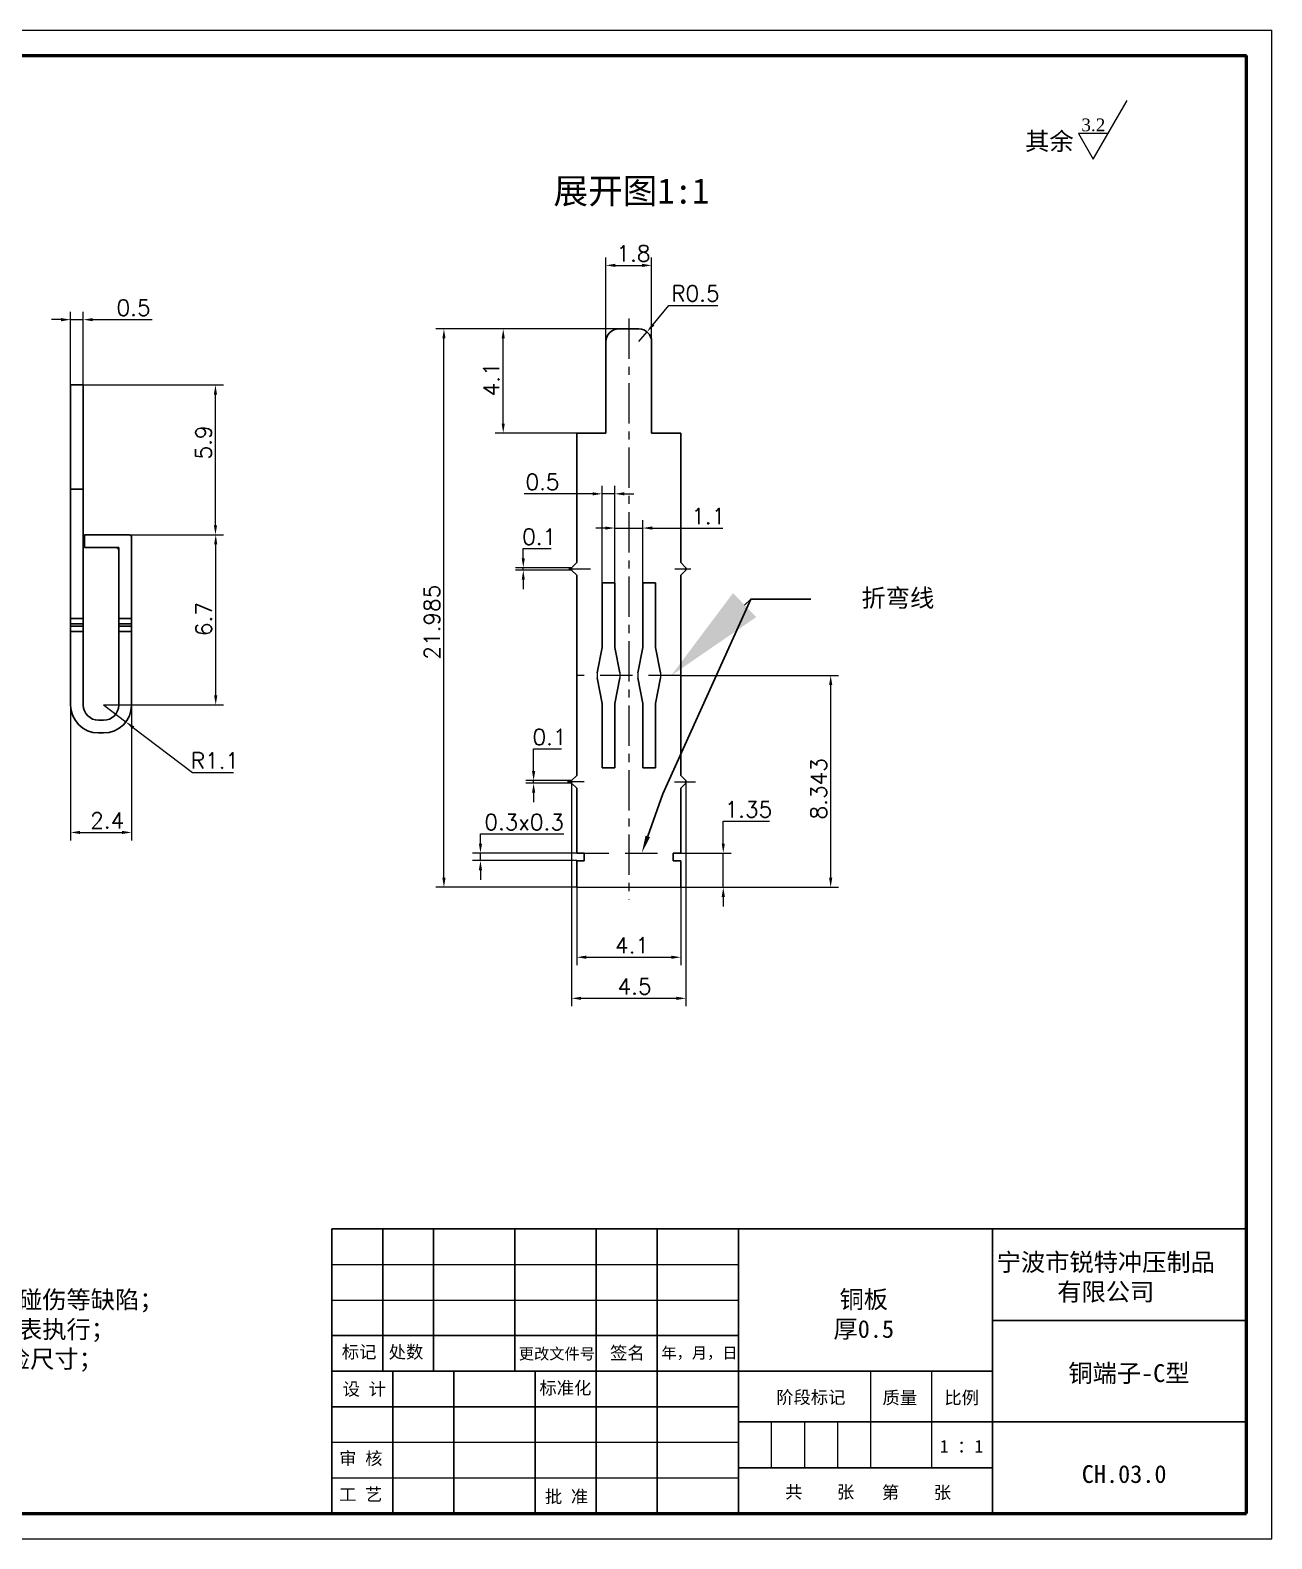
# Model space of a CAD drawing. Header units: millimetres. Extents: x 3086.9 to 3170.9, y 1665.3 to 1724.7.
# Drawn here: x 3122 to 3170.9, y 1665.3 to 1724.7 of the extents above; entities that cross this region are included whole.
import ezdxf
from ezdxf import colors
from ezdxf.entities.mleader import LeaderData, LeaderLine
from ezdxf.math import Vec2, Vec3

# ---------------------------------------------------------------- set-up
doc = ezdxf.new("R2010")
doc.units = ezdxf.units.MM
doc.linetypes.add('CENTER', pattern=[50.8, 31.75, -6.35, 6.35, -6.35])
doc.linetypes.add('DASHED2', pattern=[9.525, 6.35, -3.175])
doc.layers.add('4虚线层', color=6, linetype='DASHED2')
doc.layers.add('6文字层', color=3, linetype='Continuous')
for name, color, linetype, lineweight in [('AM_5', 3, 'Continuous', 25), ('中心线', 1, 'CENTER', 9), ('实线', 7, 'Continuous', 25), ('尺寸标注', 2, 'Continuous', 9), ('尺寸线', 3, 'Continuous', 9), ('引导线', 6, 'Continuous', 9), ('文本', 3, 'Continuous', 15), ('标注线', 7, 'Continuous', 15), ('粗实线', 9, 'Continuous', 50)]:
    doc.layers.add(name, color=color, linetype=linetype, lineweight=lineweight)
doc.styles.add('st', font='txt.shx')
doc.styles.get("Standard").update_dxf_attribs({"font": 'simfang.ttf'})
doc.dimstyles.new('st', dxfattribs={"dimscale": 0.25, "dimtxt": 2.5, "dimasz": 1.5, "dimexe": 1.25, "dimexo": 0, "dimtad": 1, "dimtoh": 1, "dimdec": 3, "dimdsep": 46, "dimtxsty": 'st', "dimcen": 0, "dimclrd": 256, "dimclre": 256, "dimclrt": 3, "dimadec": 3, "dimazin": 2, "dimtfac": 1, "dimtdec": 3, "dimtmove": 0, "dimatfit": 1, "dimfxl": 0, "dimlwd": -1, "dimlwe": -1, "dimarcsym": 0})

# ---------------------------------------------------------------- blocks, each defined once
blk = doc.blocks.new('*D117')
at = {"layer": 'Defpoints', "color": 0, "ltscale": 0.2, "transparency": 16777216}
for p in [(3124.131, 1713.326), (3123.631, 1710.754), (3124.131, 1710.754)]:
    blk.add_point(p, dxfattribs=at)
at = {"layer": '尺寸标注', "ltscale": 0.2, "transparency": 16777216}
for p, q in [((3123.256, 1713.326), (3122.881, 1713.326)), ((3123.631, 1710.754), (3123.631, 1713.638)), ((3123.631, 1713.326), (3124.131, 1713.326)), ((3124.131, 1710.754), (3124.131, 1713.638)), ((3124.506, 1713.326), (3126.839, 1713.326))]:
    blk.add_line(p, q, dxfattribs=at)
for points in [[(3123.256, 1713.388), (3123.256, 1713.263), (3123.631, 1713.326)], [(3124.506, 1713.388), (3124.506, 1713.263), (3124.131, 1713.326)]]:
    blk.add_solid(points, dxfattribs=at)
at = {"layer": '尺寸标注', "color": 3, "ltscale": 0.2, "transparency": 16777216, "insert": (3126.11, 1713.794), "char_height": 0.625, "attachment_point": 5, "style": 'st'}
blk.add_mtext('0.5', dxfattribs=at)
blk = doc.blocks.new('*D118')
at = {"layer": 'Defpoints', "color": 0, "ltscale": 0.2, "transparency": 16777216}
for p in [(3124.131, 1710.754), (3129.334, 1710.754), (3125.931, 1704.854)]:
    blk.add_point(p, dxfattribs=at)
at = {"layer": '尺寸标注', "ltscale": 0.2, "transparency": 16777216}
for p, q in [((3124.131, 1710.754), (3129.646, 1710.754)), ((3129.334, 1705.229), (3129.334, 1710.379)), ((3125.931, 1704.854), (3129.646, 1704.854))]:
    blk.add_line(p, q, dxfattribs=at)
for points in [[(3129.271, 1710.379), (3129.396, 1710.379), (3129.334, 1710.754)], [(3129.271, 1705.229), (3129.396, 1705.229), (3129.334, 1704.854)]]:
    blk.add_solid(points, dxfattribs=at)
at = {"layer": '尺寸标注', "color": 3, "ltscale": 0.2, "transparency": 16777216, "insert": (3128.865, 1708.49), "char_height": 0.625, "attachment_point": 5, "rotation": 90, "style": 'st'}
blk.add_mtext('5.9', dxfattribs=at)
blk = doc.blocks.new('*D119')
at = {"layer": 'Defpoints', "color": 0, "ltscale": 0.2, "transparency": 16777216}
for p in [(3123.631, 1698.154), (3126.031, 1698.154), (3126.031, 1693.136)]:
    blk.add_point(p, dxfattribs=at)
at = {"layer": '尺寸标注', "ltscale": 0.2, "transparency": 16777216}
for p, q in [((3123.631, 1698.154), (3123.631, 1692.824)), ((3126.031, 1698.154), (3126.031, 1692.824)), ((3124.006, 1693.136), (3125.656, 1693.136))]:
    blk.add_line(p, q, dxfattribs=at)
for points in [[(3124.006, 1693.199), (3124.006, 1693.074), (3123.631, 1693.136)], [(3125.656, 1693.199), (3125.656, 1693.074), (3126.031, 1693.136)]]:
    blk.add_solid(points, dxfattribs=at)
at = {"layer": '尺寸标注', "color": 3, "ltscale": 0.2, "transparency": 16777216, "insert": (3125.074, 1693.605), "char_height": 0.625, "attachment_point": 5, "style": 'st'}
blk.add_mtext('2.4', dxfattribs=at)
blk = doc.blocks.new('*D120')
at = {"layer": 'Defpoints', "color": 0, "ltscale": 0.2, "transparency": 16777216}
for p in [(3125.931, 1704.854), (3129.344, 1704.854), (3124.931, 1698.154)]:
    blk.add_point(p, dxfattribs=at)
at = {"layer": '尺寸标注', "ltscale": 0.2, "transparency": 16777216}
for p, q in [((3125.931, 1704.854), (3129.656, 1704.854)), ((3129.344, 1698.529), (3129.344, 1704.479)), ((3124.931, 1698.154), (3129.656, 1698.154))]:
    blk.add_line(p, q, dxfattribs=at)
for points in [[(3129.281, 1704.479), (3129.406, 1704.479), (3129.344, 1704.854)], [(3129.281, 1698.529), (3129.406, 1698.529), (3129.344, 1698.154)]]:
    blk.add_solid(points, dxfattribs=at)
at = {"layer": '尺寸标注', "color": 3, "ltscale": 0.2, "transparency": 16777216, "insert": (3128.875, 1701.536), "char_height": 0.625, "attachment_point": 5, "rotation": 90, "style": 'st'}
blk.add_mtext('6.7', dxfattribs=at)
blk = doc.blocks.new('*D121')
at = {"layer": 'Defpoints', "color": 0, "ltscale": 0.2, "transparency": 16777216}
for p in [(3124.931, 1698.154), (3125.807, 1697.488)]:
    blk.add_point(p, dxfattribs=at)
at = {"layer": '尺寸标注', "ltscale": 0.2, "transparency": 16777216}
for p, q in [((3124.931, 1698.154), (3125.807, 1697.488)), ((3126.105, 1697.261), (3128.428, 1695.496)), ((3128.428, 1695.496), (3130.043, 1695.496))]:
    blk.add_line(p, q, dxfattribs=at)
blk.add_solid([(3126.143, 1697.311), (3126.067, 1697.211), (3125.807, 1697.488)], dxfattribs=at)
at = {"layer": '尺寸标注', "color": 3, "ltscale": 0.2, "transparency": 16777216, "insert": (3129.314, 1695.965), "char_height": 0.625, "attachment_point": 5, "style": 'st'}
blk.add_mtext('R1.1', dxfattribs=at)
blk = doc.blocks.new('*D122')
at = {"layer": 'Defpoints', "color": 0, "ltscale": 0.2, "transparency": 16777216}
for p in [(3147.652, 1699.317), (3153.549, 1699.317), (3147.652, 1690.975)]:
    blk.add_point(p, dxfattribs=at)
at = {"layer": '尺寸标注', "ltscale": 0.2, "transparency": 16777216}
for p, q in [((3147.652, 1699.317), (3153.862, 1699.317)), ((3153.549, 1691.35), (3153.549, 1698.942)), ((3147.652, 1690.975), (3153.862, 1690.975))]:
    blk.add_line(p, q, dxfattribs=at)
for points in [[(3153.487, 1698.942), (3153.612, 1698.942), (3153.549, 1699.317)], [(3153.487, 1691.35), (3153.612, 1691.35), (3153.549, 1690.975)]]:
    blk.add_solid(points, dxfattribs=at)
at = {"layer": '尺寸标注', "color": 3, "ltscale": 0.2, "transparency": 16777216, "insert": (3153.081, 1694.853), "char_height": 0.625, "attachment_point": 5, "rotation": 90, "style": 'st'}
blk.add_mtext('8.343', dxfattribs=at)
blk = doc.blocks.new('*D123')
at = {"layer": 'Defpoints', "color": 0, "ltscale": 0.2, "transparency": 16777216}
for p in [(3147.652, 1692.325), (3149.321, 1692.325), (3147.652, 1690.975)]:
    blk.add_point(p, dxfattribs=at)
at = {"layer": '尺寸标注', "ltscale": 0.2, "transparency": 16777216}
for p, q in [((3149.321, 1692.7), (3149.321, 1693.575)), ((3149.321, 1693.575), (3151.144, 1693.575)), ((3147.652, 1692.325), (3149.634, 1692.325)), ((3149.321, 1690.975), (3149.321, 1692.325)), ((3147.652, 1690.975), (3149.634, 1690.975)), ((3149.321, 1690.6), (3149.321, 1690.225))]:
    blk.add_line(p, q, dxfattribs=at)
for points in [[(3149.259, 1692.7), (3149.384, 1692.7), (3149.321, 1692.325)], [(3149.259, 1690.6), (3149.384, 1690.6), (3149.321, 1690.975)]]:
    blk.add_solid(points, dxfattribs=at)
at = {"layer": '尺寸标注', "color": 3, "ltscale": 0.2, "transparency": 16777216, "insert": (3150.311, 1694.043), "char_height": 0.625, "attachment_point": 5, "style": 'st'}
blk.add_mtext('1.35', dxfattribs=at)
blk = doc.blocks.new('*D124')
at = {"layer": 'Defpoints', "color": 0, "ltscale": 0.2, "transparency": 16777216}
for p in [(3141.856, 1695.075), (3143.352, 1695.175), (3143.352, 1695.075)]:
    blk.add_point(p, dxfattribs=at)
at = {"layer": '尺寸标注', "ltscale": 0.2, "transparency": 16777216}
for p, q in [((3141.856, 1695.55), (3141.856, 1696.425)), ((3141.856, 1696.425), (3142.95, 1696.425)), ((3143.352, 1695.175), (3141.544, 1695.175)), ((3143.352, 1695.075), (3141.544, 1695.075)), ((3141.856, 1695.075), (3141.856, 1695.175)), ((3141.856, 1694.7), (3141.856, 1694.325))]:
    blk.add_line(p, q, dxfattribs=at)
for points in [[(3141.794, 1695.55), (3141.919, 1695.55), (3141.856, 1695.175)], [(3141.794, 1694.7), (3141.919, 1694.7), (3141.856, 1695.075)]]:
    blk.add_solid(points, dxfattribs=at)
at = {"layer": '尺寸标注', "color": 3, "ltscale": 0.2, "transparency": 16777216, "insert": (3142.481, 1696.893), "char_height": 0.625, "attachment_point": 5, "style": 'st'}
blk.add_mtext('0.1', dxfattribs=at)
blk = doc.blocks.new('*D125')
at = {"layer": 'Defpoints', "color": 0, "ltscale": 0.2, "transparency": 16777216}
for p in [(3143.352, 1695.075), (3147.852, 1695.075), (3147.852, 1686.605)]:
    blk.add_point(p, dxfattribs=at)
at = {"layer": '尺寸标注', "ltscale": 0.2, "transparency": 16777216}
for p, q in [((3143.352, 1695.075), (3143.352, 1686.292)), ((3147.852, 1695.075), (3147.852, 1686.292)), ((3143.727, 1686.605), (3147.477, 1686.605))]:
    blk.add_line(p, q, dxfattribs=at)
for points in [[(3143.727, 1686.667), (3143.727, 1686.542), (3143.352, 1686.605)], [(3147.477, 1686.667), (3147.477, 1686.542), (3147.852, 1686.605)]]:
    blk.add_solid(points, dxfattribs=at)
at = {"layer": '尺寸标注', "color": 3, "ltscale": 0.2, "transparency": 16777216, "insert": (3145.832, 1687.074), "char_height": 0.625, "attachment_point": 5, "style": 'st'}
blk.add_mtext('4.5', dxfattribs=at)
blk = doc.blocks.new('*D126')
at = {"layer": 'Defpoints', "color": 0, "ltscale": 0.2, "transparency": 16777216}
for p in [(3143.552, 1690.975), (3147.652, 1690.975), (3147.652, 1688.222)]:
    blk.add_point(p, dxfattribs=at)
at = {"layer": '尺寸标注', "ltscale": 0.2, "transparency": 16777216}
for p, q in [((3143.552, 1690.975), (3143.552, 1687.91)), ((3147.652, 1690.975), (3147.652, 1687.91)), ((3143.927, 1688.222), (3147.277, 1688.222))]:
    blk.add_line(p, q, dxfattribs=at)
for points in [[(3143.927, 1688.285), (3143.927, 1688.16), (3143.552, 1688.222)], [(3147.277, 1688.285), (3147.277, 1688.16), (3147.652, 1688.222)]]:
    blk.add_solid(points, dxfattribs=at)
at = {"layer": '尺寸标注', "color": 3, "ltscale": 0.2, "transparency": 16777216, "insert": (3145.731, 1688.691), "char_height": 0.625, "attachment_point": 5, "style": 'st'}
blk.add_mtext('4.1', dxfattribs=at)
blk = doc.blocks.new('*D127')
at = {"layer": 'Defpoints', "color": 0, "ltscale": 0.2, "transparency": 16777216}
for p in [(3138.326, 1712.96), (3145.202, 1712.96), (3143.552, 1690.975)]:
    blk.add_point(p, dxfattribs=at)
at = {"layer": '尺寸标注', "ltscale": 0.2, "transparency": 16777216}
for p, q in [((3145.202, 1712.96), (3138.014, 1712.96)), ((3138.326, 1691.35), (3138.326, 1712.585)), ((3143.552, 1690.975), (3138.014, 1690.975))]:
    blk.add_line(p, q, dxfattribs=at)
for points in [[(3138.264, 1712.585), (3138.389, 1712.585), (3138.326, 1712.96)], [(3138.264, 1691.35), (3138.389, 1691.35), (3138.326, 1690.975)]]:
    blk.add_solid(points, dxfattribs=at)
at = {"layer": '尺寸标注', "color": 3, "ltscale": 0.2, "transparency": 16777216, "insert": (3137.858, 1701.415), "char_height": 0.625, "attachment_point": 5, "rotation": 90, "style": 'st'}
blk.add_mtext('21.985', dxfattribs=at)
blk = doc.blocks.new('*D128')
at = {"layer": 'Defpoints', "color": 0, "ltscale": 0.2, "transparency": 16777216}
for p in [(3140.66, 1712.96), (3145.202, 1712.96), (3143.552, 1708.86)]:
    blk.add_point(p, dxfattribs=at)
at = {"layer": '尺寸标注', "ltscale": 0.2, "transparency": 16777216}
for p, q in [((3145.202, 1712.96), (3140.348, 1712.96)), ((3140.66, 1709.235), (3140.66, 1712.585)), ((3143.552, 1708.86), (3140.348, 1708.86))]:
    blk.add_line(p, q, dxfattribs=at)
for points in [[(3140.598, 1712.585), (3140.723, 1712.585), (3140.66, 1712.96)], [(3140.598, 1709.235), (3140.723, 1709.235), (3140.66, 1708.86)]]:
    blk.add_solid(points, dxfattribs=at)
at = {"layer": '尺寸标注', "color": 3, "ltscale": 0.2, "transparency": 16777216, "insert": (3140.192, 1710.974), "char_height": 0.625, "attachment_point": 5, "rotation": 90, "style": 'st'}
blk.add_mtext('4.1', dxfattribs=at)
blk = doc.blocks.new('*D129')
at = {"layer": 'Defpoints', "color": 0, "ltscale": 0.2, "transparency": 16777216}
for p in [(3146.502, 1715.463), (3144.702, 1712.46), (3146.502, 1712.46)]:
    blk.add_point(p, dxfattribs=at)
at = {"layer": '尺寸标注', "ltscale": 0.2, "transparency": 16777216}
for p, q in [((3144.702, 1712.46), (3144.702, 1715.776)), ((3146.502, 1712.46), (3146.502, 1715.776)), ((3145.077, 1715.463), (3146.127, 1715.463))]:
    blk.add_line(p, q, dxfattribs=at)
for points in [[(3145.077, 1715.526), (3145.077, 1715.401), (3144.702, 1715.463)], [(3146.127, 1715.526), (3146.127, 1715.401), (3146.502, 1715.463)]]:
    blk.add_solid(points, dxfattribs=at)
at = {"layer": '尺寸标注', "color": 3, "ltscale": 0.2, "transparency": 16777216, "insert": (3145.785, 1715.932), "char_height": 0.625, "attachment_point": 5, "style": 'st'}
blk.add_mtext('1.8', dxfattribs=at)
blk = doc.blocks.new('*D130')
at = {"layer": 'Defpoints', "color": 0, "ltscale": 0.2, "transparency": 16777216}
for p in [(3146.321, 1712.845), (3146.002, 1712.46)]:
    blk.add_point(p, dxfattribs=at)
at = {"layer": '尺寸标注', "ltscale": 0.2, "transparency": 16777216}
for p, q in [((3146.56, 1713.134), (3147.185, 1713.888)), ((3147.185, 1713.888), (3149.112, 1713.888)), ((3146.002, 1712.46), (3146.321, 1712.845))]:
    blk.add_line(p, q, dxfattribs=at)
blk.add_solid([(3146.512, 1713.173), (3146.609, 1713.094), (3146.321, 1712.845)], dxfattribs=at)
at = {"layer": '尺寸标注', "color": 3, "ltscale": 0.2, "transparency": 16777216, "insert": (3148.227, 1714.357), "char_height": 0.625, "attachment_point": 5, "style": 'st'}
blk.add_mtext('R0.5', dxfattribs=at)
blk = doc.blocks.new('*D132')
at = {"layer": 'Defpoints', "color": 0, "ltscale": 0.2, "transparency": 16777216}
for p in [(3141.45, 1703.46), (3143.352, 1703.56), (3143.352, 1703.46)]:
    blk.add_point(p, dxfattribs=at)
at = {"layer": '尺寸标注', "ltscale": 0.2, "transparency": 16777216}
for p, q in [((3141.45, 1703.935), (3141.45, 1704.31)), ((3141.45, 1704.31), (3142.544, 1704.31)), ((3143.352, 1703.56), (3141.137, 1703.56)), ((3143.352, 1703.46), (3141.137, 1703.46)), ((3141.45, 1703.46), (3141.45, 1703.56)), ((3141.45, 1703.085), (3141.45, 1702.71))]:
    blk.add_line(p, q, dxfattribs=at)
for points in [[(3141.387, 1703.935), (3141.512, 1703.935), (3141.45, 1703.56)], [(3141.387, 1703.085), (3141.512, 1703.085), (3141.45, 1703.46)]]:
    blk.add_solid(points, dxfattribs=at)
at = {"layer": '尺寸标注', "color": 3, "ltscale": 0.2, "transparency": 16777216, "insert": (3142.075, 1704.778), "char_height": 0.625, "attachment_point": 5, "style": 'st'}
blk.add_mtext('0.1', dxfattribs=at)
blk = doc.blocks.new('*D133')
at = {"layer": 'Defpoints', "color": 0, "ltscale": 0.2, "transparency": 16777216}
for p in [(3139.764, 1692.325), (3143.552, 1692.325), (3143.552, 1692.025)]:
    blk.add_point(p, dxfattribs=at)
at = {"layer": '尺寸标注', "ltscale": 0.2, "transparency": 16777216}
for p, q in [((3139.764, 1692.7), (3139.764, 1693.075)), ((3139.764, 1693.075), (3143.045, 1693.075)), ((3143.552, 1692.325), (3139.452, 1692.325)), ((3139.764, 1692.025), (3139.764, 1692.325)), ((3143.552, 1692.025), (3139.452, 1692.025)), ((3139.764, 1691.65), (3139.764, 1691.275))]:
    blk.add_line(p, q, dxfattribs=at)
for points in [[(3139.702, 1692.7), (3139.827, 1692.7), (3139.764, 1692.325)], [(3139.702, 1691.65), (3139.827, 1691.65), (3139.764, 1692.025)]]:
    blk.add_solid(points, dxfattribs=at)
at = {"layer": '尺寸标注', "color": 3, "ltscale": 0.2, "transparency": 16777216, "insert": (3141.483, 1693.543), "char_height": 0.625, "attachment_point": 5, "style": 'st'}
blk.add_mtext('0.3x0.3', dxfattribs=at)
blk = doc.blocks.new('*D134')
at = {"layer": 'Defpoints', "color": 0, "ltscale": 0.2, "transparency": 16777216}
for p in [(3144.552, 1706.468), (3144.552, 1702.96), (3145.052, 1702.96)]:
    blk.add_point(p, dxfattribs=at)
at = {"layer": '尺寸标注', "ltscale": 0.2, "transparency": 16777216}
for p, q in [((3144.552, 1702.96), (3144.552, 1706.781)), ((3145.052, 1702.96), (3145.052, 1706.781)), ((3144.177, 1706.468), (3141.478, 1706.468)), ((3145.052, 1706.468), (3144.552, 1706.468)), ((3145.427, 1706.468), (3145.802, 1706.468))]:
    blk.add_line(p, q, dxfattribs=at)
for points in [[(3144.177, 1706.531), (3144.177, 1706.406), (3144.552, 1706.468)], [(3145.427, 1706.531), (3145.427, 1706.406), (3145.052, 1706.468)]]:
    blk.add_solid(points, dxfattribs=at)
at = {"layer": '尺寸标注', "color": 3, "ltscale": 0.2, "transparency": 16777216, "insert": (3142.207, 1706.937), "char_height": 0.625, "attachment_point": 5, "style": 'st'}
blk.add_mtext('0.5', dxfattribs=at)
blk = doc.blocks.new('*D135')
at = {"layer": 'Defpoints', "color": 0, "ltscale": 0.2, "transparency": 16777216}
for p in [(3146.152, 1705.121), (3145.052, 1702.96), (3146.152, 1702.96)]:
    blk.add_point(p, dxfattribs=at)
at = {"layer": '尺寸标注', "ltscale": 0.2, "transparency": 16777216}
for p, q in [((3145.052, 1702.96), (3145.052, 1705.433)), ((3146.152, 1702.96), (3146.152, 1705.433)), ((3144.677, 1705.121), (3144.302, 1705.121)), ((3145.052, 1705.121), (3146.152, 1705.121)), ((3146.527, 1705.121), (3149.305, 1705.121))]:
    blk.add_line(p, q, dxfattribs=at)
for points in [[(3144.677, 1705.183), (3144.677, 1705.058), (3145.052, 1705.121)], [(3146.527, 1705.183), (3146.527, 1705.058), (3146.152, 1705.121)]]:
    blk.add_solid(points, dxfattribs=at)
at = {"layer": '尺寸标注', "color": 3, "ltscale": 0.2, "transparency": 16777216, "insert": (3148.732, 1705.589), "char_height": 0.625, "attachment_point": 5, "style": 'st'}
blk.add_mtext('1.1', dxfattribs=at)
blk = doc.blocks.new('*S136')
at = {"layer": 'AM_5', "color": 3, "ltscale": 0.2}
for p, q in [((3150.403, 1702.319), (3146.945, 1694.658)), ((3152.41, 1702.319), (3150.403, 1702.319)), ((3146.945, 1694.658), (3146.35, 1692.984))]:
    blk.add_line(p, q, dxfattribs=at)
at = {"layer": 'AM_5', "color": 3, "linetype": 'Continuous', "ltscale": 0.2}
blk.add_trace([(3146.263, 1693.015), (3146.437, 1692.953), (3146.115, 1692.325)], dxfattribs=at)

msp = doc.modelspace()

# ---------------------------------------------------------------- linework, layer by layer
at = {"color": 7, "linetype": 'Continuous', "lineweight": 25}
for p, q in [((3146.0022, 1712.9597), (3145.2022, 1712.9597)), ((3144.7022, 1708.8597), (3144.7022, 1712.4597)), ((3146.5022, 1712.4597), (3146.5022, 1708.8597)), ((3123.6308, 1710.7537), (3124.1308, 1710.7537)), ((3123.6308, 1710.7537), (3123.6308, 1706.6537)), ((3124.1308, 1706.6537), (3124.1308, 1710.7537)), ((3143.5522, 1708.8597), (3144.7022, 1708.8597)), ((3143.5522, 1707.0597), (3143.5522, 1708.8597)), ((3146.5022, 1708.8597), (3147.6522, 1708.8597)), ((3147.6522, 1707.0597), (3147.6522, 1708.8597)), ((3124.1308, 1706.6537), (3123.6308, 1706.6537)), ((3123.6308, 1706.6537), (3123.6308, 1701.5537)), ((3124.1308, 1701.5537), (3124.1308, 1706.6537)), ((3143.5522, 1706.9597), (3143.5522, 1707.0597)), ((3143.5522, 1703.7597), (3143.5522, 1706.9597)), ((3147.6522, 1707.0597), (3147.6522, 1706.9597)), ((3147.6522, 1703.7597), (3147.6522, 1706.9597)), ((3124.1808, 1704.8537), (3124.1808, 1704.3537)), ((3125.9308, 1704.8537), (3124.1808, 1704.8537)), ((3124.1808, 1704.3537), (3125.5308, 1704.3537)), ((3125.5308, 1704.3537), (3125.5308, 1701.5537)), ((3126.0308, 1701.5537), (3126.0308, 1704.7537)), ((3143.5522, 1703.7597), (3143.3522, 1703.5597)), ((3147.8522, 1703.5597), (3147.6522, 1703.7597)), ((3143.3522, 1703.5597), (3143.3522, 1703.4597)), ((3143.3522, 1703.4597), (3143.5522, 1703.2597)), ((3143.5522, 1700.3597), (3143.5522, 1703.2597)), ((3147.6522, 1703.2597), (3147.8522, 1703.4597)), ((3147.6522, 1700.3597), (3147.6522, 1703.2597)), ((3147.8522, 1703.5597), (3147.8522, 1703.4597)), ((3145.0522, 1702.9597), (3144.5522, 1702.9597)), ((3144.5522, 1702.9597), (3144.5522, 1700.4172)), ((3145.0522, 1700.4172), (3145.0522, 1702.9597)), ((3146.6522, 1702.9597), (3146.1522, 1702.9597)), ((3146.1522, 1702.9597), (3146.1522, 1700.4172)), ((3146.6522, 1700.4172), (3146.6522, 1702.9597)), ((3123.6308, 1701.5537), (3124.1308, 1701.5537)), ((3123.6308, 1701.3537), (3123.6308, 1701.5537)), ((3124.1308, 1701.3537), (3123.6308, 1701.3537)), ((3123.6308, 1701.2537), (3123.6308, 1701.3537)), ((3123.6308, 1701.0537), (3123.6308, 1701.2537)), ((3123.6308, 1701.2537), (3124.1308, 1701.2537)), ((3124.1308, 1701.5537), (3124.1308, 1701.3537)), ((3124.1308, 1701.3537), (3124.1308, 1701.2537)), ((3124.1308, 1701.2537), (3124.1308, 1701.0537)), ((3125.5308, 1701.5537), (3126.0308, 1701.5537)), ((3125.5308, 1701.3537), (3125.5308, 1701.5537)), ((3126.0308, 1701.3537), (3125.5308, 1701.3537)), ((3125.5308, 1701.3037), (3125.5308, 1701.3537)), ((3125.5308, 1701.2537), (3125.5308, 1701.3037)), ((3125.5308, 1701.0537), (3125.5308, 1701.2537)), ((3125.5308, 1701.2537), (3126.0308, 1701.2537)), ((3126.0308, 1701.5537), (3126.0308, 1701.3537)), ((3126.0308, 1701.3537), (3126.0308, 1701.2537)), ((3126.0308, 1701.2537), (3126.0308, 1701.0537)), ((3124.1308, 1701.0537), (3123.6308, 1701.0537)), ((3123.6308, 1701.0537), (3123.6308, 1698.1537)), ((3124.1308, 1698.1537), (3124.1308, 1701.0537)), ((3126.0308, 1701.0537), (3125.5308, 1701.0537)), ((3125.5308, 1701.0537), (3125.5308, 1698.1537)), ((3126.0308, 1698.1537), (3126.0308, 1701.0537)), ((3143.5522, 1695.3747), (3143.5522, 1700.3597)), ((3144.5522, 1700.4172), (3144.3522, 1699.4172)), ((3145.2522, 1699.4172), (3145.0522, 1700.4172)), ((3146.1522, 1700.4172), (3145.9522, 1699.4172)), ((3146.8522, 1699.4172), (3146.6522, 1700.4172)), ((3147.6522, 1700.3597), (3147.6522, 1699.2597)), ((3144.5522, 1698.2172), (3144.3522, 1699.2172)), ((3145.2522, 1699.2172), (3145.0522, 1698.2172)), ((3146.1522, 1698.2172), (3145.9522, 1699.2172)), ((3146.8522, 1699.2172), (3146.6522, 1698.2172)), ((3147.6522, 1695.3747), (3147.6522, 1699.4172)), ((3144.5522, 1695.6747), (3144.5522, 1698.2172)), ((3145.0522, 1698.2172), (3145.0522, 1695.6747)), ((3146.1522, 1695.6747), (3146.1522, 1698.2172)), ((3146.6522, 1698.2172), (3146.6522, 1695.6747)), ((3124.9308, 1697.5537), (3124.7308, 1697.5537)), ((3124.7308, 1697.0537), (3124.9308, 1697.0537)), ((3143.3522, 1695.1747), (3143.5522, 1695.3747)), ((3145.0522, 1695.6747), (3144.5522, 1695.6747)), ((3146.6522, 1695.6747), (3146.1522, 1695.6747)), ((3147.6522, 1695.3747), (3147.8522, 1695.1747)), ((3143.3522, 1695.0747), (3143.3522, 1695.1747)), ((3143.5522, 1694.8747), (3143.3522, 1695.0747)), ((3143.5522, 1694.8747), (3143.5522, 1692.3247)), ((3147.8522, 1695.0747), (3147.6522, 1694.8747)), ((3147.6522, 1694.8747), (3147.6522, 1692.3247)), ((3147.8522, 1695.0747), (3147.8522, 1695.1747)), ((3143.5522, 1692.0247), (3143.5522, 1690.9747)), ((3147.6522, 1692.0247), (3147.6522, 1690.9747)), ((3143.5522, 1691.5172), (3143.5522, 1691.4172)), ((3147.6522, 1691.4172), (3147.6522, 1691.5172))]:
    msp.add_line(p, q, dxfattribs=at)
for centre, radius, start, end in [((3145.2022, 1712.4597), 0.5, 90, 180), ((3146.0022, 1712.4597), 0.5, 0, 90), ((3125.9308, 1704.7537), 0.1, 0, 90), ((3125.4308, 1704.2537), 0.1, 0, 90), ((3124.7308, 1698.1537), 1.1, 180, 270), ((3124.7308, 1698.1537), 0.6, 180, 270), ((3124.9308, 1698.1537), 0.6, 270, 0), ((3124.9308, 1698.1537), 1.1, 270, 0)]:
    msp.add_arc(centre, radius, start, end, dxfattribs=at)
at = {"layer": '4虚线层', "lineweight": 15, "ltscale": 0.2}
for p, q in [((3147.6522, 1699.3172), (3143.5522, 1699.3172)), ((3143.5522, 1692.3247), (3147.6522, 1692.3247))]:
    msp.add_line(p, q, dxfattribs=at)
at = {"layer": '中心线', "ltscale": 0.05}
msp.add_line((3145.6022, 1713.3706), (3145.6022, 1690.4997), dxfattribs=at)
at = {"layer": '中心线', "ltscale": 0.2}
for p, q in [((3143.2431, 1703.5097), (3144.0923, 1703.5097)), ((3147.4213, 1703.5097), (3148.049, 1703.5097)), ((3143.8472, 1695.1247), (3143.1902, 1695.1247)), ((3147.4052, 1695.1247), (3148.2224, 1695.1247))]:
    msp.add_line(p, q, dxfattribs=at)
at = {"layer": '实线'}
for p, q in [((3169.9125, 1677.5236), (3169.9125, 1694.3236)), ((3133.9125, 1677.5236), (3169.9125, 1677.5236)), ((3133.9162, 1677.5236), (3133.9162, 1666.3236)), ((3135.9162, 1677.5236), (3135.9162, 1671.9236)), ((3137.9162, 1677.5236), (3137.9162, 1671.9236)), ((3141.1162, 1677.5236), (3141.1162, 1671.9236)), ((3144.3162, 1677.5236), (3144.3162, 1666.3236)), ((3146.7162, 1677.5236), (3146.7162, 1666.3236)), ((3149.9162, 1677.5236), (3149.9162, 1666.3236)), ((3159.9125, 1677.5236), (3159.9125, 1666.3236)), ((3169.9125, 1666.3236), (3169.9125, 1677.5236)), ((3169.9125, 1666.3236), (3169.9125, 1677.5236)), ((3169.9125, 1666.3236), (3169.9125, 1677.5236)), ((3169.9125, 1666.3236), (3169.9125, 1677.5236)), ((3159.9125, 1673.9236), (3169.9125, 1673.9236)), ((3133.9125, 1673.3236), (3149.9162, 1673.3236)), ((3133.9125, 1671.9236), (3149.9162, 1671.9236)), ((3136.3162, 1671.9236), (3136.3162, 1666.3236)), ((3138.7162, 1671.9236), (3138.7162, 1666.3236)), ((3141.9162, 1671.9236), (3141.9162, 1666.3236)), ((3149.9162, 1671.9236), (3159.9125, 1671.9236)), ((3133.9125, 1670.5236), (3149.9162, 1670.5236)), ((3149.9162, 1669.9236), (3169.9125, 1669.9236)), ((3149.9162, 1668.1236), (3159.9125, 1668.1236)), ((3133.9125, 1666.3236), (3169.9125, 1666.3236))]:
    msp.add_line(p, q, dxfattribs=at)
at = {"layer": '实线', "ltscale": 0.2}
for p, q in [((3143.5522, 1692.3247), (3143.8522, 1692.3247)), ((3143.8522, 1692.3247), (3143.8522, 1692.0247)), ((3147.6522, 1692.3247), (3147.3522, 1692.3247)), ((3147.3522, 1692.3247), (3147.3522, 1692.0247)), ((3143.8522, 1692.0247), (3143.5522, 1692.0247)), ((3147.3522, 1692.0247), (3147.6522, 1692.0247))]:
    msp.add_line(p, q, dxfattribs=at)
at = {"layer": '引导线'}
for p, q in [((3086.9125, 1724.7236), (3170.9125, 1724.7236)), ((3128.9125, 1724.7236), (3170.9125, 1724.7236)), ((3128.9125, 1724.7236), (3170.9125, 1724.7236)), ((3170.9125, 1665.3236), (3170.9125, 1724.7236)), ((3133.9125, 1676.1236), (3149.9162, 1676.1236)), ((3133.9125, 1674.7236), (3149.9162, 1674.7236)), ((3133.9125, 1669.1236), (3149.9162, 1669.1236)), ((3133.9125, 1667.7236), (3149.9162, 1667.7236)), ((3086.9125, 1665.3236), (3170.9125, 1665.3236))]:
    msp.add_line(p, q, dxfattribs=at)
at = {"layer": '文本'}
for p, q in [((3163.8849, 1719.6485), (3165.2151, 1721.9525)), ((3164.4668, 1720.6565), (3163.3029, 1720.6565)), ((3163.3029, 1720.6565), (3163.8849, 1719.6485))]:
    msp.add_line(p, q, dxfattribs=at)
at = {"layer": '文本', "ltscale": 0.2}
for p, q in [((3155.1125, 1671.9236), (3155.1125, 1668.1236)), ((3157.5125, 1671.9236), (3157.5125, 1668.1236)), ((3151.2125, 1669.9236), (3151.2125, 1668.1236)), ((3152.5125, 1669.9236), (3152.5125, 1668.1236)), ((3153.8125, 1669.9236), (3153.8125, 1668.1236))]:
    msp.add_line(p, q, dxfattribs=at)
at = {"layer": '标注线', "lineweight": 15}
for p, q in [((3144.3522, 1699.4172), (3144.3522, 1699.2172)), ((3145.2522, 1699.4172), (3145.2522, 1699.2172)), ((3145.9522, 1699.4172), (3145.9522, 1699.2172)), ((3146.8522, 1699.4172), (3146.8522, 1699.2172)), ((3147.6522, 1690.9747), (3143.5522, 1690.9747))]:
    msp.add_line(p, q, dxfattribs=at)
at = {"layer": '粗实线'}
for p, q in [((3091.9125, 1723.7236), (3169.9125, 1723.7236)), ((3169.9125, 1666.3236), (3169.9125, 1723.7236)), ((3091.9125, 1666.3236), (3169.9125, 1666.3236))]:
    msp.add_line(p, q, dxfattribs=at)

# ---------------------------------------------------------------- block references
at = {"layer": 'AM_5', "ltscale": 0.2}
msp.add_blockref('*S136', (0, 0), dxfattribs=at)

# ---------------------------------------------------------------- texts
at = {"layer": '6文字层', "lineweight": 15, "insert": (3142.6355, 1718.8936), "char_height": 1, "width": 20.584632, "attachment_point": 1}
msp.add_mtext('{\\fSimSun|b0|i0|c134|p2;\\C7;展开图1:1}', dxfattribs=at)
at = {"layer": '实线', "char_height": 0.7, "attachment_point": 5}
for s, insert, width in [('宁波市锐特冲压制品\\P有限公司', (3164.3768, 1675.5952), 12.63596), ('铜板\\P厚0.5', (3154.851, 1674.1321), 7.8742), ('  铜端子-C型', (3164.8125, 1671.8081), 12.63596), ('CH.03.0', (3165.1001, 1667.8686), 9.2005)]:
    msp.add_mtext(s, dxfattribs=dict(at, insert=insert, width=width))
at = {"layer": '文本'}
for s, insert, char_height, width, attachment_point in [('{\\fTimes New Roman|b0|i0|c0|p18;3.2}', (3163.4147, 1721.2454), 0.5, 2.92, 1), ('其余', (3162.1586, 1719.9215), 0.7, 12.63596, 8), ('{\\fSimSun|b0|i0|c134|p2;\\H0.875x;技术要求\\P1.表面无毛刺，碰伤等缺陷；\\P2.未注公差按下表执行；\\P3.加*尺寸为必检尺寸；\\H3.5714x;\\P\\Ftxt|c134;\\H0.3x;      }', (3114.8804, 1676.2556), 0.8, 64.017479, 1)]:
    msp.add_mtext(s, dxfattribs=dict(at, insert=insert, char_height=char_height, width=width, attachment_point=attachment_point))
at = {"layer": '文本', "ltscale": 0.2, "attachment_point": 5}
for s, insert, char_height, width in [('标记', (3134.9893, 1672.6554), 0.5, 2.90232), ('处数', (3136.8333, 1672.651), 0.5, 2.90232), ('更改文件号', (3142.7727, 1672.5848), 0.44, 6.437633), ('签名', (3145.5457, 1672.6167), 0.5, 2.90232), ('年，月，日', (3148.3842, 1672.6124), 0.44, 2.90232), ('设 计', (3135.1938, 1671.1916), 0.5, 2.90232), ('标准化', (3143.1067, 1671.2371), 0.5, 2.90232), ('阶段标记', (3152.7679, 1670.8662), 0.5, 2.90232), ('质量', (3156.2704, 1670.8545), 0.5, 2.90232), ('比例', (3158.7046, 1670.8545), 0.5, 2.90232), ('1 ：1', (3158.7019, 1668.9674), 0.5, 2.90232), ('审 核', (3135.0572, 1668.4635), 0.5, 2.90232), ('工 艺', (3135.0492, 1667.054), 0.5, 2.90232), ('共    张', (3153.1139, 1667.1397), 0.5, 2.90232), ('第    张', (3156.9272, 1667.1217), 0.5, 2.90232), ('批 准', (3143.1522, 1666.9607), 0.5, 2.90232)]:
    msp.add_mtext(s, dxfattribs=dict(at, insert=insert, char_height=char_height, width=width))

# ---------------------------------------------------------------- dimensions: what is measured, and where the dimension line sits
at = {"layer": '尺寸标注', "ltscale": 0.2}
for base, p1, p2, picture, middle in [((3146.5022, 1715.4633), (3144.7022, 1712.4597), (3146.5022, 1712.4597), '*D129', (3145.7848, 1715.4633)), ((3124.1308, 1713.3257), (3123.6308, 1710.7537), (3124.1308, 1710.7537), '*D117', (3126.11, 1713.3257)), ((3144.5522, 1706.4682), (3145.0522, 1702.9597), (3144.5522, 1702.9597), '*D134', (3142.2069, 1706.4682)), ((3146.1522, 1705.1206), (3145.0522, 1702.9597), (3146.1522, 1702.9597), '*D135', (3148.7319, 1705.1206)), ((3126.0308, 1693.136), (3123.6308, 1698.1537), (3126.0308, 1698.1537), '*D119', (3125.0736, 1693.136)), ((3147.8522, 1686.6049), (3143.3522, 1695.0747), (3147.8522, 1695.0747), '*D125', (3145.8325, 1686.6049)), ((3147.6522, 1688.222), (3143.5522, 1690.9747), (3147.6522, 1690.9747), '*D126', (3145.7313, 1688.222))]:
    dim = msp.add_linear_dim(base=base, p1=p1, p2=p2, dimstyle='st', dxfattribs=at)
    dim.commit()
    dim.dimension.update_dxf_attribs({"geometry": picture, "text_midpoint": middle, "dimtype": 160})
for center, mpoint, picture, middle in [((3146.0022, 1712.4597), (3146.3212, 1712.8448), '*D130', (3148.227, 1713.8879)), ((3124.9308, 1698.1537), (3125.8066, 1697.4881), '*D121', (3129.3137, 1695.4958))]:
    dim = msp.add_radius_dim(center=center, mpoint=mpoint, dimstyle='st', dxfattribs=at)
    dim.commit()
    dim.dimension.update_dxf_attribs({"geometry": picture, "text_midpoint": middle, "dimtype": 164})
for base, p1, p2, picture, middle in [((3138.3265, 1712.9597), (3143.5522, 1690.9747), (3145.2022, 1712.9597), '*D127', (3138.3265, 1701.4147)), ((3140.6604, 1712.9597), (3143.5522, 1708.8597), (3145.2022, 1712.9597), '*D128', (3140.6604, 1710.9744)), ((3129.3337, 1710.7537), (3125.9308, 1704.8537), (3124.1308, 1710.7537), '*D118', (3129.3337, 1708.4902)), ((3129.3437, 1704.8537), (3124.9308, 1698.1537), (3125.9308, 1704.8537), '*D120', (3129.3437, 1701.5361)), ((3141.45, 1703.4597), (3143.3522, 1703.5597), (3143.3522, 1703.4597), '*D132', (3142.075, 1704.3097)), ((3153.5494025889, 1699.3172488477), (3147.652196433, 1690.9747488477), (3147.652196433, 1699.3172488477), '*D122', (3153.5494025889, 1694.8525474955)), ((3141.8561, 1695.0747), (3143.3522, 1695.1747), (3143.3522, 1695.0747), '*D124', (3142.4811, 1696.4247)), ((3149.321, 1692.3247), (3147.6522, 1690.9747), (3147.6522, 1692.3247), '*D123', (3150.3106, 1693.5747))]:
    dim = msp.add_linear_dim(base=base, p1=p1, p2=p2, angle=90, dimstyle='st', dxfattribs=at)
    dim.commit()
    dim.dimension.update_dxf_attribs({"geometry": picture, "text_midpoint": middle, "dimtype": 160})
dim = msp.add_linear_dim(base=(3139.7642, 1692.3247), p1=(3143.5522, 1692.0247), p2=(3143.5522, 1692.3247), angle=90, text='<>x0.3', dimstyle='st', dxfattribs=at)
dim.commit()
dim.dimension.update_dxf_attribs({"geometry": '*D133', "text_midpoint": (3141.4829, 1693.0747), "dimtype": 160})

# ---------------------------------------------------------------- leaders
at = {"layer": '尺寸线', "lineweight": 15}
ml = msp.add_multileader_mtext('Standard', dxfattribs=at)
ml.set_content('{\\f宋体|b0|i0|c134|p2;折弯线}', color=256)
ml.set_leader_properties()
ml.build(insert=Vec2(0, 0))
ml.multileader.update_dxf_attribs({"text_right_attachment_type": 6, "dogleg_length": 0.36})
ctx = ml.context
ctx.base_point, ctx.char_height, ctx.plane_origin = Vec3(3152.7629, 1702.3189), 0.7, Vec3(3147.46, 1699.3172)
ctx.right_attachment = 6
notes = []
notes.append((ctx, [(0, (1, 1, 0), (3150.4029, 1702.3189), (1, 0), 2.36, [(0, [(3147.276, 1699.3172)], 0, [])])]))
ctx.mtext.insert = Vec3(3154.7629, 1702.7178)
for ctx, leaders in notes:
    for number, flags, end, landing, length, lines in leaders:
        leader = LeaderData()
        leader.index, (leader.has_last_leader_line, leader.has_dogleg_vector, leader.attachment_direction) = number, flags
        leader.last_leader_point, leader.dogleg_vector, leader.dogleg_length = Vec3(end), Vec3(landing), length
        for number, points, colour, breaks in lines:
            line = LeaderLine()
            line.index, line.vertices, line.color, line.breaks = number, Vec3.list(points), colors.encode_raw_color(colour), breaks
            leader.lines.append(line)
        ctx.leaders.append(leader)

doc.saveas('drawing.dxf')
